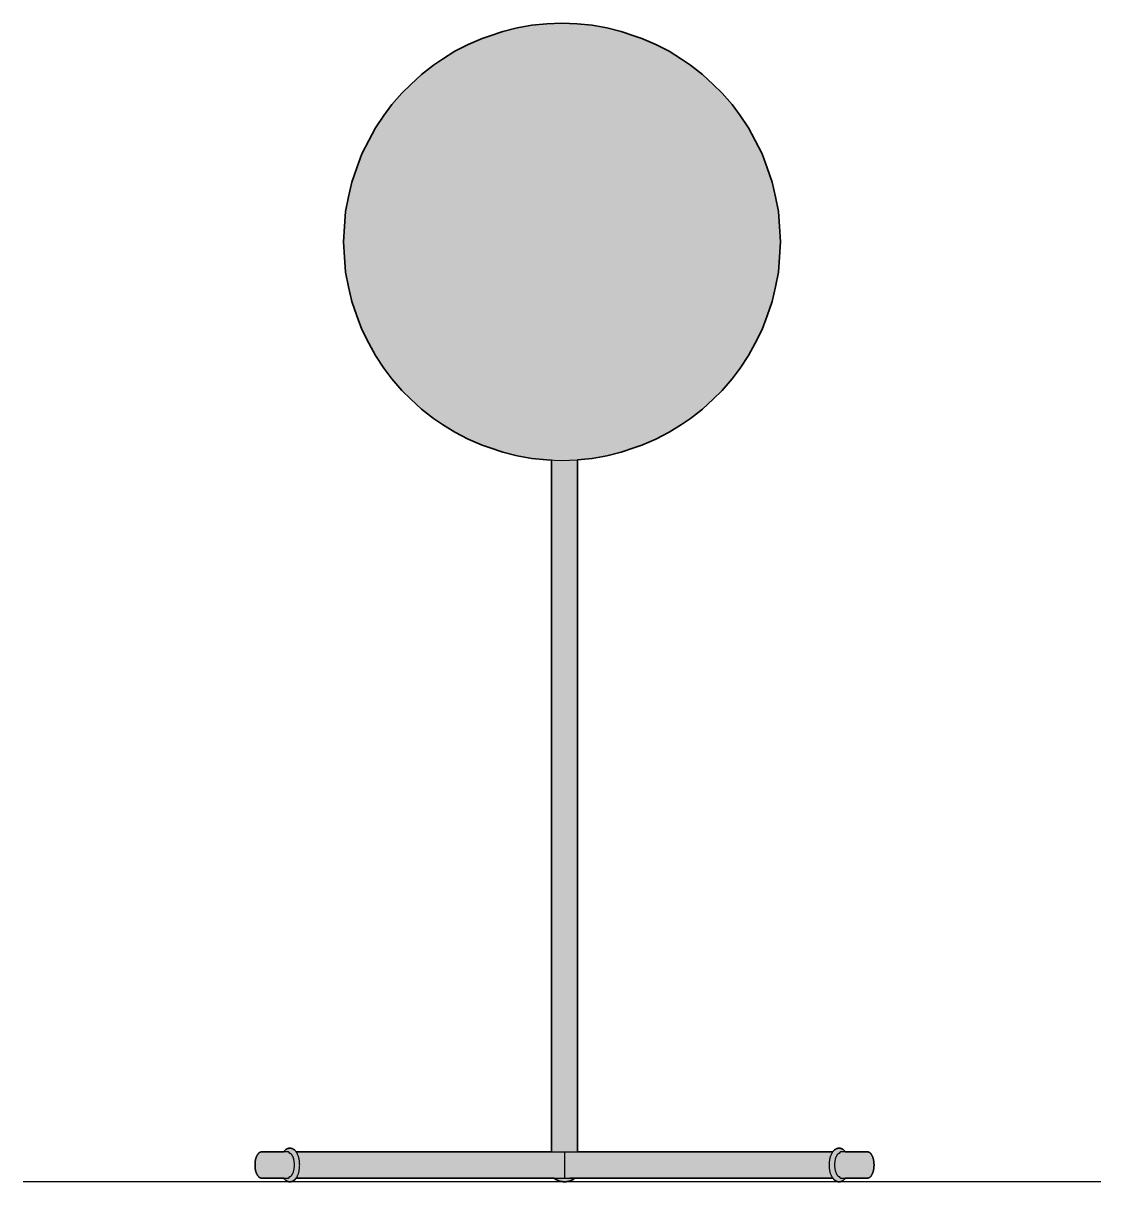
# Model space of a CAD drawing. Header units: millimetres. Extents: x -29 to 1025, y 62 to 1144.
# Drawn here: x -29 to 464, y 614 to 1144 of the extents above; entities that cross this region are included whole.
import ezdxf

# ---------------------------------------------------------------- set-up
doc = ezdxf.new("R2010")
doc.units = ezdxf.units.MM
doc.layers.add('Blocks', color=7, linetype='Continuous')
doc.layers.add('Blocks$Fill', color=7, linetype='Continuous', true_color=0xffffff)
for name, color, linetype, lineweight, true_color in [('Blocks$Inner', 7, 'Continuous', 25, 0x007f00), ('Blocks$Outline', 7, 'Continuous', 35, 0xff3f3f), ('Groud', 7, 'Continuous', 25, 0x243775)]:
    doc.layers.add(name, color=color, linetype=linetype, lineweight=lineweight, true_color=true_color)

# ---------------------------------------------------------------- blocks, each defined once
blk = doc.blocks.new('IC T1 High Table Lamp Front')
at = {"layer": 'Blocks$Fill'}
blk.add_hatch(color=256, dxfattribs=at).paths.add_polyline_path([(119.15, 13.67), (108.93, 13.66), (108.83, 13.65), (108.73, 13.64), (108.63, 13.62), (108.54, 13.59), (108.44, 13.55), (108.35, 13.51), (108.26, 13.47), (108.17, 13.42), (108.08, 13.36), (107.99, 13.3), (107.9, 13.23), (107.81, 13.16), (107.73, 13.08), (107.65, 13), (107.56, 12.91), (107.48, 12.82), (107.41, 12.72), (107.33, 12.62), (107.25, 12.51), (107.18, 12.4), (107.11, 12.28), (107.04, 12.16), (106.97, 12.04), (106.9, 11.91), (106.84, 11.78), (106.78, 11.64), (106.72, 11.5), (106.66, 11.36), (106.6, 11.21), (106.55, 11.06), (106.5, 10.91), (106.45, 10.75), (106.4, 10.59), (106.36, 10.43), (106.32, 10.26), (106.28, 10.09), (106.24, 9.92), (106.18, 9.57), (106.12, 9.2), (106.08, 8.83), (106.05, 8.45), (106.03, 8.06), (106.03, 7.67), (106.03, 7.27), (106.05, 6.88), (106.08, 6.5), (106.12, 6.13), (106.18, 5.77), (106.24, 5.41), (106.28, 5.24), (106.32, 5.07), (106.36, 4.91), (106.4, 4.74), (106.45, 4.58), (106.5, 4.42), (106.55, 4.27), (106.6, 4.12), (106.66, 3.97), (106.72, 3.83), (106.78, 3.69), (106.84, 3.55), (106.9, 3.42), (106.97, 3.29), (107.04, 3.17), (107.11, 3.05), (107.18, 2.93), (107.25, 2.82), (107.33, 2.72), (107.41, 2.61), (107.48, 2.52), (107.56, 2.42), (107.65, 2.33), (107.73, 2.25), (107.81, 2.17), (107.9, 2.1), (107.99, 2.03), (108.08, 1.97), (108.17, 1.92), (108.26, 1.86), (108.35, 1.82), (108.44, 1.78), (108.54, 1.74), (108.63, 1.72), (108.73, 1.69), (108.83, 1.68), (108.93, 1.67), (109.03, 1.67), (119.16, 1.67), (119.23, 1.57), (119.38, 1.38), (119.53, 1.2), (119.66, 1.07), (119.82, 0.9), (119.99, 0.75), (120.16, 0.62), (120.34, 0.5), (120.5, 0.39), (120.68, 0.29), (120.86, 0.21), (121.05, 0.14), (121.23, 0.08), (121.42, 0.03), (121.61, 0), (121.81, -0.02), (122, -0.03), (122.19, -0.02), (122.39, 0), (122.58, 0.03), (122.77, 0.07), (122.95, 0.14), (123.14, 0.2), (123.32, 0.28), (123.5, 0.38), (123.67, 0.49), (123.84, 0.6), (124.01, 0.73), (124.18, 0.88), (124.35, 1.05), (124.47, 1.18), (124.63, 1.36), (124.78, 1.55), (124.86, 1.67), (242.76, 1.67), (243.05, 1.44), (243.36, 1.23), (243.69, 1.03), (244.02, 0.85), (244.36, 0.68), (244.7, 0.53), (245.06, 0.4), (245.42, 0.28), (245.78, 0.18), (246.15, 0.1), (246.52, 0.04), (246.9, 0), (247.28, -0.02), (247.65, -0.03), (248.03, -0.02), (248.41, 0.01), (248.78, 0.06), (249.16, 0.13), (249.52, 0.22), (249.89, 0.32), (250.24, 0.44), (250.6, 0.58), (250.94, 0.74), (251.28, 0.91), (251.6, 1.1), (251.92, 1.31), (252.23, 1.53), (250, 1.67), (370.31, 1.67), (370.4, 1.55), (370.55, 1.36), (370.7, 1.18), (370.83, 1.05), (370.99, 0.88), (371.16, 0.73), (371.33, 0.6), (371.51, 0.49), (371.67, 0.38), (371.85, 0.28), (372.03, 0.2), (372.22, 0.14), (372.41, 0.07), (372.59, 0.03), (372.78, 0), (372.98, -0.02), (373.17, -0.03), (373.36, -0.02), (373.56, 0), (373.75, 0.03), (373.94, 0.08), (374.12, 0.14), (374.31, 0.21), (374.49, 0.29), (374.67, 0.39), (374.84, 0.5), (375.01, 0.62), (375.18, 0.75), (375.35, 0.9), (375.52, 1.07), (375.64, 1.2), (375.8, 1.38), (375.95, 1.57), (376.02, 1.67), (386.25, 1.67), (386.35, 1.68), (386.45, 1.69), (386.55, 1.72), (386.64, 1.74), (386.74, 1.78), (386.83, 1.82), (386.92, 1.86), (387.01, 1.92), (387.1, 1.97), (387.19, 2.03), (387.28, 2.1), (387.37, 2.17), (387.45, 2.25), (387.53, 2.33), (387.62, 2.42), (387.7, 2.52), (387.77, 2.61), (387.85, 2.72), (387.93, 2.82), (388, 2.93), (388.07, 3.05), (388.14, 3.17), (388.21, 3.29), (388.28, 3.42), (388.34, 3.55), (388.4, 3.69), (388.46, 3.83), (388.52, 3.97), (388.58, 4.12), (388.63, 4.27), (388.68, 4.42), (388.73, 4.58), (388.78, 4.74), (388.82, 4.91), (388.86, 5.07), (388.9, 5.24), (388.94, 5.41), (388.97, 5.59), (389.03, 5.95), (389.08, 6.32), (389.11, 6.69), (389.14, 7.08), (389.15, 7.47), (389.15, 7.86), (389.14, 8.26), (389.11, 8.64), (389.08, 9.02), (389.03, 9.39), (388.97, 9.74), (388.94, 9.92), (388.9, 10.09), (388.86, 10.26), (388.82, 10.43), (388.78, 10.59), (388.73, 10.75), (388.68, 10.91), (388.63, 11.06), (388.58, 11.21), (388.52, 11.36), (388.46, 11.5), (388.4, 11.64), (388.34, 11.78), (388.28, 11.91), (388.21, 12.04), (388.14, 12.16), (388.07, 12.28), (388, 12.4), (387.93, 12.51), (387.85, 12.62), (387.77, 12.72), (387.7, 12.82), (387.62, 12.91), (387.53, 13), (387.45, 13.08), (387.37, 13.16), (387.28, 13.23), (387.19, 13.3), (387.1, 13.36), (387.01, 13.42), (386.92, 13.47), (386.83, 13.51), (386.74, 13.55), (386.64, 13.59), (386.55, 13.62), (386.45, 13.64), (386.35, 13.65), (386.25, 13.66), (386.15, 13.67), (376.02, 13.67), (375.93, 13.79), (375.78, 13.98), (375.62, 14.16), (375.5, 14.29), (375.33, 14.46), (375.17, 14.6), (374.99, 14.74), (374.82, 14.85), (374.66, 14.96), (374.48, 15.06), (374.29, 15.14), (374.1, 15.2), (373.92, 15.27), (373.73, 15.31), (373.54, 15.34), (373.34, 15.36), (373.15, 15.37), (372.96, 15.36), (372.76, 15.34), (372.57, 15.31), (372.39, 15.26), (372.2, 15.19), (372.01, 15.13), (371.83, 15.05), (371.65, 14.94), (371.49, 14.84), (371.31, 14.72), (371.14, 14.59), (370.97, 14.44), (370.81, 14.27), (370.69, 14.14), (370.53, 13.96), (370.38, 13.77), (370.31, 13.67), (253.59, 13.67), (253.59, 278.17), (253.59, 330.17), (260.24, 330.87), (266.97, 332.05), (273.5, 333.7), (279.78, 335.79), (282.88, 336.86), (289.39, 339.6), (295.48, 342.79), (301.1, 346.37), (305.24, 349.06), (310.72, 353.32), (315.58, 357.93), (319.77, 361.94), (324.22, 367.16), (327.92, 372.07), (331.8, 377.84), (334.85, 383.51), (338.02, 389.74), (340.3, 396.01), (342.64, 402.58), (344.05, 409.28), (345.48, 416.08), (345.96, 422.95), (346.44, 429.91), (345.96, 436.87), (345.48, 443.74), (344.05, 450.54), (342.64, 457.23), (340.3, 463.81), (338.02, 470.08), (334.85, 476.31), (331.8, 481.98), (327.92, 487.75), (324.22, 492.65), (319.77, 497.88), (315.58, 501.88), (310.72, 506.5), (305.24, 510.76), (301.1, 513.44), (295.48, 517.03), (289.39, 520.21), (282.88, 522.96), (279.78, 524.03), (273.5, 526.12), (266.97, 527.76), (260.24, 528.95), (253.37, 529.67), (246.44, 529.91), (239.51, 529.67), (232.65, 528.95), (225.92, 527.76), (219.38, 526.12), (213.11, 524.03), (210, 522.96), (203.5, 520.21), (197.4, 517.03), (191.78, 513.44), (187.65, 510.76), (182.17, 506.5), (177.31, 501.88), (173.11, 497.88), (168.66, 492.65), (164.96, 487.75), (161.09, 481.98), (158.03, 476.31), (154.87, 470.08), (152.59, 463.81), (150.25, 457.23), (148.84, 450.54), (147.4, 443.74), (146.92, 436.87), (146.44, 429.91), (147.4, 416.08), (148.84, 409.28), (150.25, 402.58), (152.59, 396.01), (154.87, 389.74), (158.03, 383.51), (161.09, 377.84), (164.96, 372.07), (168.66, 367.16), (173.11, 361.94), (177.31, 357.93), (182.17, 353.32), (187.65, 349.06), (191.78, 346.37), (197.4, 342.79), (203.5, 339.6), (210, 336.86), (213.11, 335.79), (219.38, 333.7), (225.92, 332.05), (232.65, 330.87), (239.51, 330.15), (241.59, 330.08), (241.59, 13.67), (124.87, 13.67), (124.79, 13.77), (124.64, 13.96), (124.49, 14.14), (124.36, 14.27), (124.2, 14.44), (124.03, 14.59), (123.86, 14.72), (123.69, 14.84), (123.52, 14.94), (123.34, 15.05), (123.16, 15.13), (122.97, 15.19), (122.79, 15.26), (122.6, 15.31), (122.41, 15.34), (122.21, 15.36), (122.02, 15.37), (121.83, 15.36), (121.63, 15.34), (121.44, 15.31), (121.25, 15.27), (121.07, 15.2), (120.88, 15.14), (120.7, 15.06), (120.52, 14.96), (120.35, 14.85), (120.18, 14.74), (120.01, 14.6), (119.84, 14.46), (119.67, 14.29), (119.55, 14.16), (119.39, 13.98), (119.24, 13.79)], flags=0)
at = {"layer": 'Blocks$Inner'}
for p, q in [((241.59, 13.67), (253.59, 13.67)), ((247.59, 13.67), (247.58, 1.67))]:
    blk.add_line(p, q, dxfattribs=at)
blk.add_lwpolyline([(146.44, 429.91), (146.92, 422.95), (147.4, 416.08), (148.84, 409.28), (150.25, 402.58), (152.59, 396.01), (154.87, 389.74), (158.03, 383.51), (161.09, 377.84), (164.96, 372.07), (168.66, 367.16), (173.11, 361.94), (177.31, 357.93), (182.17, 353.32), (187.65, 349.06), (191.78, 346.37), (197.4, 342.79), (203.5, 339.6), (210, 336.86), (213.11, 335.79), (219.38, 333.7), (225.92, 332.05), (232.65, 330.87), (239.51, 330.15), (246.44, 329.91), (253.37, 330.15), (260.24, 330.87), (266.97, 332.05), (273.5, 333.7), (279.78, 335.79), (282.88, 336.86), (289.39, 339.6), (295.48, 342.79), (301.1, 346.37), (305.24, 349.06), (310.72, 353.32), (315.58, 357.93), (319.77, 361.94), (324.22, 367.16), (327.92, 372.07), (331.8, 377.84), (334.85, 383.51), (338.02, 389.74), (340.3, 396.01), (342.64, 402.58), (344.05, 409.28), (345.48, 416.08), (345.96, 422.95), (346.44, 429.91), (345.96, 436.87), (345.48, 443.74), (344.05, 450.54), (342.64, 457.23), (340.3, 463.81), (338.02, 470.08), (334.85, 476.31), (331.8, 481.98), (327.92, 487.75), (324.22, 492.65), (319.77, 497.88), (315.58, 501.88), (310.72, 506.5), (305.24, 510.76), (301.1, 513.44), (295.48, 517.03), (289.39, 520.21), (282.88, 522.96), (279.78, 524.03), (273.5, 526.12), (266.97, 527.76), (260.24, 528.95), (253.37, 529.67), (246.44, 529.91), (239.51, 529.67), (232.65, 528.95), (225.92, 527.76), (219.38, 526.12), (213.11, 524.03), (210, 522.96), (203.5, 520.21), (197.4, 517.03), (191.78, 513.44), (187.65, 510.76), (182.17, 506.5), (177.31, 501.88), (173.11, 497.88), (168.66, 492.65), (164.96, 487.75), (161.09, 481.98), (158.03, 476.31), (154.87, 470.08), (152.59, 463.81), (150.25, 457.23), (148.84, 450.54), (147.4, 443.74), (146.92, 436.87)], close=True, dxfattribs=at)
for points in [[(241.59, 330.08), (241.59, 278.17), (241.59, 13.67), (124.87, 13.67)], [(370.31, 13.67), (253.59, 13.67), (253.59, 278.17), (253.59, 330.17)], [(121.21, 13.67), (109.03, 13.67), (108.93, 13.66), (108.83, 13.65), (108.73, 13.64), (108.63, 13.62), (108.54, 13.59), (108.44, 13.55), (108.35, 13.51), (108.26, 13.47), (108.17, 13.42), (108.08, 13.36), (107.99, 13.3), (107.9, 13.23), (107.81, 13.16), (107.73, 13.08), (107.65, 13), (107.56, 12.91), (107.48, 12.82), (107.41, 12.72), (107.33, 12.62), (107.25, 12.51), (107.18, 12.4), (107.11, 12.28), (107.04, 12.16), (106.97, 12.04), (106.9, 11.91), (106.84, 11.78), (106.78, 11.64), (106.72, 11.5), (106.66, 11.36), (106.6, 11.21), (106.55, 11.06), (106.5, 10.91), (106.45, 10.75), (106.4, 10.59), (106.36, 10.43), (106.32, 10.26), (106.28, 10.09), (106.24, 9.92), (106.21, 9.74), (106.18, 9.57), (106.15, 9.39), (106.12, 9.2), (106.1, 9.02), (106.08, 8.83), (106.07, 8.64), (106.05, 8.45), (106.04, 8.26), (106.03, 8.06), (106.03, 7.86), (106.03, 7.67), (106.03, 7.47), (106.03, 7.27), (106.04, 7.08), (106.05, 6.88), (106.07, 6.69), (106.08, 6.5), (106.1, 6.32), (106.12, 6.13), (106.15, 5.95), (106.18, 5.77), (106.21, 5.59), (106.24, 5.41), (106.28, 5.24), (106.32, 5.07), (106.36, 4.91), (106.4, 4.74), (106.45, 4.58), (106.5, 4.42), (106.55, 4.27), (106.6, 4.12), (106.66, 3.97), (106.72, 3.83), (106.78, 3.69), (106.84, 3.55), (106.9, 3.42), (106.97, 3.29), (107.04, 3.17), (107.11, 3.05), (107.18, 2.93), (107.25, 2.82), (107.33, 2.72), (107.41, 2.61), (107.48, 2.52), (107.56, 2.42), (107.65, 2.33), (107.73, 2.25), (107.81, 2.17), (107.9, 2.1), (107.99, 2.03), (108.08, 1.97), (108.17, 1.92), (108.26, 1.86), (108.35, 1.82), (108.44, 1.78), (108.54, 1.74), (108.63, 1.72), (108.73, 1.69), (108.83, 1.68), (108.93, 1.67), (109.03, 1.67), (121.23, 1.67)], [(119.16, 1.67), (119.23, 1.57), (119.38, 1.38), (119.53, 1.2), (119.66, 1.07), (119.82, 0.9), (119.99, 0.75), (120.16, 0.62), (120.34, 0.5), (120.5, 0.39), (120.68, 0.29), (120.86, 0.21), (121.05, 0.14), (121.23, 0.08), (121.42, 0.03), (121.61, 0), (121.81, -0.02), (122, -0.03), (122.19, -0.02), (122.39, 0), (122.58, 0.03), (122.77, 0.07), (122.95, 0.14), (123.14, 0.2), (123.32, 0.28), (123.5, 0.38), (123.67, 0.49), (123.84, 0.6), (124.01, 0.73), (124.18, 0.88), (124.35, 1.05), (124.47, 1.18), (124.63, 1.36), (124.78, 1.55), (124.93, 1.76), (125.07, 1.98), (125.21, 2.21), (125.34, 2.46), (125.4, 2.59), (125.52, 2.84), (125.64, 3.11), (125.75, 3.38), (125.85, 3.67), (125.94, 3.97), (126.03, 4.27), (126.11, 4.59), (126.18, 4.91), (126.25, 5.24), (126.3, 5.57), (126.35, 5.91), (126.39, 6.25), (126.42, 6.6), (126.44, 6.95), (126.45, 7.3), (126.46, 7.65), (126.45, 8), (126.44, 8.35), (126.42, 8.7), (126.39, 9.05), (126.35, 9.39), (126.31, 9.73), (126.25, 10.07), (126.19, 10.39), (126.12, 10.72), (126.04, 11.03), (125.95, 11.34), (125.86, 11.64), (125.76, 11.92), (125.65, 12.2), (125.54, 12.47), (125.41, 12.72), (125.35, 12.85), (125.22, 13.1), (125.08, 13.34), (124.94, 13.56), (124.79, 13.77), (124.64, 13.96), (124.49, 14.14), (124.36, 14.27), (124.2, 14.44), (124.03, 14.59), (123.86, 14.72), (123.69, 14.84), (123.52, 14.94), (123.34, 15.05), (123.16, 15.13), (122.97, 15.19), (122.79, 15.26), (122.6, 15.31), (122.41, 15.34), (122.21, 15.36), (122.02, 15.37), (121.83, 15.36), (121.63, 15.34), (121.44, 15.31), (121.25, 15.27), (121.07, 15.2), (120.88, 15.14), (120.7, 15.06), (120.52, 14.96), (120.35, 14.85), (120.18, 14.74), (120.01, 14.6), (119.84, 14.46), (119.67, 14.29), (119.55, 14.16), (119.39, 13.98), (119.24, 13.79), (119.15, 13.67)], [(122, 2.37), (122.07, 2.37), (122.17, 2.4), (122.26, 2.44), (122.37, 2.49), (122.48, 2.58), (122.6, 2.69), (122.67, 2.76), (122.72, 2.81), (122.84, 2.96), (122.95, 3.12), (123.06, 3.29), (123.17, 3.47), (123.23, 3.59), (123.3, 3.74), (123.4, 3.96), (123.48, 4.18), (123.57, 4.42), (123.64, 4.66), (123.71, 4.91), (123.78, 5.16), (123.84, 5.42), (123.89, 5.69), (123.94, 5.96), (123.97, 6.24), (124.01, 6.52), (124.03, 6.8), (124.05, 7.08), (124.06, 7.37), (124.06, 7.65), (124.06, 7.94), (124.05, 8.23), (124.03, 8.51), (124.01, 8.79), (123.98, 9.07), (123.94, 9.35), (123.89, 9.62), (123.84, 9.89), (123.79, 10.15), (123.72, 10.41), (123.65, 10.66), (123.58, 10.9), (123.49, 11.13), (123.41, 11.36), (123.31, 11.58), (123.24, 11.74), (123.18, 11.85), (123.07, 12.03), (122.96, 12.2), (122.85, 12.36), (122.73, 12.51), (122.67, 12.58), (122.62, 12.64), (122.49, 12.75), (122.37, 12.84), (122.27, 12.9), (122.18, 12.94), (122.07, 12.97), (122.02, 12.97), (121.98, 12.97)], [(376.02, 1.67), (375.95, 1.57), (375.8, 1.38), (375.64, 1.2), (375.52, 1.07), (375.35, 0.9), (375.18, 0.75), (375.01, 0.62), (374.84, 0.5), (374.67, 0.39), (374.49, 0.29), (374.31, 0.21), (374.12, 0.14), (373.94, 0.08), (373.75, 0.03), (373.56, 0), (373.36, -0.02), (373.17, -0.03), (372.98, -0.02), (372.78, 0), (372.59, 0.03), (372.41, 0.07), (372.22, 0.14), (372.03, 0.2), (371.85, 0.28), (371.67, 0.38), (371.51, 0.49), (371.33, 0.6), (371.16, 0.73), (370.99, 0.88), (370.83, 1.05), (370.7, 1.18), (370.55, 1.36), (370.4, 1.55), (370.25, 1.76), (370.1, 1.98), (369.97, 2.21), (369.84, 2.46), (369.77, 2.59), (369.65, 2.84), (369.54, 3.11), (369.43, 3.38), (369.32, 3.67), (369.23, 3.97), (369.14, 4.27), (369.06, 4.59), (368.99, 4.91), (368.93, 5.24), (368.87, 5.57), (368.83, 5.91), (368.79, 6.25), (368.76, 6.6), (368.73, 6.95), (368.72, 7.3), (368.72, 7.65), (368.72, 8), (368.73, 8.35), (368.75, 8.7), (368.78, 9.05), (368.82, 9.39), (368.87, 9.73), (368.92, 10.07), (368.98, 10.39), (369.06, 10.72), (369.13, 11.03), (369.22, 11.34), (369.31, 11.64), (369.42, 11.92), (369.52, 12.2), (369.64, 12.47), (369.76, 12.72), (369.82, 12.85), (369.95, 13.1), (370.09, 13.34), (370.23, 13.56), (370.38, 13.77), (370.53, 13.96), (370.69, 14.14), (370.81, 14.27), (370.97, 14.44), (371.14, 14.59), (371.31, 14.72), (371.49, 14.84), (371.65, 14.94), (371.83, 15.05), (372.01, 15.13), (372.2, 15.19), (372.39, 15.26), (372.57, 15.31), (372.76, 15.34), (372.96, 15.36), (373.15, 15.37), (373.34, 15.36), (373.54, 15.34), (373.73, 15.31), (373.92, 15.27), (374.1, 15.2), (374.29, 15.14), (374.48, 15.06), (374.66, 14.96), (374.82, 14.85), (374.99, 14.74), (375.17, 14.6), (375.33, 14.46), (375.5, 14.29), (375.62, 14.16), (375.78, 13.98), (375.93, 13.79), (376.02, 13.67)], [(373.19, 12.97), (373.16, 12.97), (373.1, 12.97), (373, 12.94), (372.9, 12.9), (372.8, 12.84), (372.68, 12.75), (372.56, 12.64), (372.5, 12.58), (372.44, 12.51), (372.32, 12.36), (372.21, 12.2), (372.1, 12.03), (371.99, 11.85), (371.94, 11.74), (371.86, 11.58), (371.77, 11.36), (371.68, 11.13), (371.6, 10.9), (371.52, 10.66), (371.45, 10.41), (371.39, 10.15), (371.33, 9.89), (371.28, 9.62), (371.23, 9.35), (371.2, 9.07), (371.17, 8.79), (371.14, 8.51), (371.12, 8.23), (371.11, 7.94), (371.11, 7.65), (371.11, 7.37), (371.13, 7.08), (371.14, 6.8), (371.17, 6.52), (371.2, 6.24), (371.24, 5.96), (371.28, 5.69), (371.34, 5.42), (371.39, 5.16), (371.46, 4.91), (371.53, 4.66), (371.61, 4.42), (371.69, 4.18), (371.78, 3.96), (371.87, 3.74), (371.94, 3.59), (372.01, 3.47), (372.11, 3.29), (372.22, 3.12), (372.33, 2.96), (372.45, 2.81), (372.5, 2.76), (372.57, 2.69), (372.69, 2.58), (372.81, 2.49), (372.91, 2.44), (373, 2.4), (373.11, 2.37), (373.17, 2.37)], [(373.94, 1.67), (386.15, 1.67), (386.25, 1.67), (386.35, 1.68), (386.45, 1.69), (386.55, 1.72), (386.64, 1.74), (386.74, 1.78), (386.83, 1.82), (386.92, 1.86), (387.01, 1.92), (387.1, 1.97), (387.19, 2.03), (387.28, 2.1), (387.37, 2.17), (387.45, 2.25), (387.53, 2.33), (387.62, 2.42), (387.7, 2.52), (387.77, 2.61), (387.85, 2.72), (387.93, 2.82), (388, 2.93), (388.07, 3.05), (388.14, 3.17), (388.21, 3.29), (388.28, 3.42), (388.34, 3.55), (388.4, 3.69), (388.46, 3.83), (388.52, 3.97), (388.58, 4.12), (388.63, 4.27), (388.68, 4.42), (388.73, 4.58), (388.78, 4.74), (388.82, 4.91), (388.86, 5.07), (388.9, 5.24), (388.94, 5.41), (388.97, 5.59), (389, 5.77), (389.03, 5.95), (389.05, 6.13), (389.08, 6.32), (389.1, 6.5), (389.11, 6.69), (389.13, 6.88), (389.14, 7.08), (389.15, 7.27), (389.15, 7.47), (389.15, 7.67), (389.15, 7.86), (389.15, 8.06), (389.14, 8.26), (389.13, 8.45), (389.11, 8.64), (389.1, 8.83), (389.08, 9.02), (389.05, 9.2), (389.03, 9.39), (389, 9.57), (388.97, 9.74), (388.94, 9.92), (388.9, 10.09), (388.86, 10.26), (388.82, 10.43), (388.78, 10.59), (388.73, 10.75), (388.68, 10.91), (388.63, 11.06), (388.58, 11.21), (388.52, 11.36), (388.46, 11.5), (388.4, 11.64), (388.34, 11.78), (388.28, 11.91), (388.21, 12.04), (388.14, 12.16), (388.07, 12.28), (388, 12.4), (387.93, 12.51), (387.85, 12.62), (387.77, 12.72), (387.7, 12.82), (387.62, 12.91), (387.53, 13), (387.45, 13.08), (387.37, 13.16), (387.28, 13.23), (387.19, 13.3), (387.1, 13.36), (387.01, 13.42), (386.92, 13.47), (386.83, 13.51), (386.74, 13.55), (386.64, 13.59), (386.55, 13.62), (386.45, 13.64), (386.35, 13.65), (386.25, 13.66), (386.15, 13.67), (373.96, 13.67)], [(124.86, 1.67), (247.57, 1.67), (247.58, 1.67), (247.61, 1.67), (370.31, 1.67)], [(242.76, 1.67), (243.05, 1.44), (243.36, 1.23), (243.69, 1.03), (244.02, 0.85), (244.36, 0.68), (244.7, 0.53), (245.06, 0.4), (245.42, 0.28), (245.78, 0.18), (246.15, 0.1), (246.52, 0.04), (246.9, 0), (247.28, -0.02), (247.65, -0.03), (248.03, -0.02), (248.41, 0.01), (248.78, 0.06), (249.16, 0.13), (249.52, 0.22), (249.89, 0.32), (250.24, 0.44), (250.6, 0.58), (250.94, 0.74), (251.28, 0.91), (251.6, 1.1), (251.92, 1.31), (252.23, 1.53), (252.4, 1.67)]]:
    blk.add_lwpolyline(points, dxfattribs=at)
for centre, start, end in [((121.09, 12.76), 13.2492, 82.4927), ((374.08, 12.76), 97.5073, 166.7508), ((121.11, 2.58), 277.5073, 346.7508), ((374.06, 2.58), 193.2492, 262.4927)]:
    blk.add_arc(centre, 0.916, start, end, dxfattribs=at)
at = {"layer": 'Blocks$Outline'}
for points in [[(253.59, 330.17), (260.24, 330.87), (266.97, 332.05), (273.5, 333.7), (279.78, 335.79), (282.88, 336.86), (289.39, 339.6), (295.48, 342.79), (301.1, 346.37), (305.24, 349.06), (310.72, 353.32), (315.58, 357.93), (319.77, 361.94), (324.22, 367.16), (327.92, 372.07), (331.8, 377.84), (334.85, 383.51), (338.02, 389.74), (340.3, 396.01), (342.64, 402.58), (344.05, 409.28), (345.48, 416.08), (345.96, 422.95), (346.44, 429.91), (345.96, 436.87), (345.48, 443.74), (344.05, 450.54), (342.64, 457.23), (340.3, 463.81), (338.02, 470.08), (334.85, 476.31), (331.8, 481.98), (327.92, 487.75), (324.22, 492.65), (319.77, 497.88), (315.58, 501.88), (310.72, 506.5), (305.24, 510.76), (301.1, 513.44), (295.48, 517.03), (289.39, 520.21), (282.88, 522.96), (279.78, 524.03), (273.5, 526.12), (266.97, 527.76), (260.24, 528.95), (253.37, 529.67), (246.44, 529.91), (239.51, 529.67), (232.65, 528.95), (225.92, 527.76), (219.38, 526.12), (213.11, 524.03), (210, 522.96), (203.5, 520.21), (197.4, 517.03), (191.78, 513.44), (187.65, 510.76), (182.17, 506.5), (177.31, 501.88), (173.11, 497.88), (168.66, 492.65), (164.96, 487.75), (161.09, 481.98), (158.03, 476.31), (154.87, 470.08), (152.59, 463.81), (150.25, 457.23), (148.84, 450.54), (147.4, 443.74), (146.92, 436.87), (146.44, 429.91)], [(146.44, 429.91), (146.92, 422.95), (147.4, 416.08), (148.84, 409.28), (150.25, 402.58), (152.59, 396.01), (154.87, 389.74), (158.03, 383.51), (161.09, 377.84), (164.96, 372.07), (168.66, 367.16), (173.11, 361.94), (177.31, 357.93), (182.17, 353.32), (187.65, 349.06), (191.78, 346.37), (197.4, 342.79), (203.5, 339.6), (210, 336.86), (213.11, 335.79), (219.38, 333.7), (225.92, 332.05), (232.65, 330.87), (239.51, 330.15), (241.59, 330.08)], [(241.59, 330.08), (241.59, 278.17), (241.59, 13.67), (124.87, 13.67)], [(370.31, 13.67), (253.59, 13.67), (253.59, 278.17), (253.59, 330.17)], [(119.15, 13.67), (109.03, 13.67), (108.93, 13.66), (108.83, 13.65), (108.73, 13.64), (108.63, 13.62), (108.54, 13.59), (108.44, 13.55), (108.35, 13.51), (108.26, 13.47), (108.17, 13.42), (108.08, 13.36), (107.99, 13.3), (107.9, 13.23), (107.81, 13.16), (107.73, 13.08), (107.65, 13), (107.56, 12.91), (107.48, 12.82), (107.41, 12.72), (107.33, 12.62), (107.25, 12.51), (107.18, 12.4), (107.11, 12.28), (107.04, 12.16), (106.97, 12.04), (106.9, 11.91), (106.84, 11.78), (106.78, 11.64), (106.72, 11.5), (106.66, 11.36), (106.6, 11.21), (106.55, 11.06), (106.5, 10.91), (106.45, 10.75), (106.4, 10.59), (106.36, 10.43), (106.32, 10.26), (106.28, 10.09), (106.24, 9.92), (106.21, 9.74), (106.18, 9.57), (106.15, 9.39), (106.12, 9.2), (106.1, 9.02), (106.08, 8.83), (106.07, 8.64), (106.05, 8.45), (106.04, 8.26), (106.03, 8.06), (106.03, 7.86), (106.03, 7.67), (106.03, 7.47), (106.03, 7.27), (106.04, 7.08), (106.05, 6.88), (106.07, 6.69), (106.08, 6.5), (106.1, 6.32), (106.12, 6.13), (106.15, 5.95), (106.18, 5.77), (106.21, 5.59), (106.24, 5.41), (106.28, 5.24), (106.32, 5.07), (106.36, 4.91), (106.4, 4.74), (106.45, 4.58), (106.5, 4.42), (106.55, 4.27), (106.6, 4.12), (106.66, 3.97), (106.72, 3.83), (106.78, 3.69), (106.84, 3.55), (106.9, 3.42), (106.97, 3.29), (107.04, 3.17), (107.11, 3.05), (107.18, 2.93), (107.25, 2.82), (107.33, 2.72), (107.41, 2.61), (107.48, 2.52), (107.56, 2.42), (107.65, 2.33), (107.73, 2.25), (107.81, 2.17), (107.9, 2.1), (107.99, 2.03), (108.08, 1.97), (108.17, 1.92), (108.26, 1.86), (108.35, 1.82), (108.44, 1.78), (108.54, 1.74), (108.63, 1.72), (108.73, 1.69), (108.83, 1.68), (108.93, 1.67), (109.03, 1.67), (119.16, 1.67)], [(124.87, 13.67), (124.79, 13.77), (124.64, 13.96), (124.49, 14.14), (124.36, 14.27), (124.2, 14.44), (124.03, 14.59), (123.86, 14.72), (123.69, 14.84), (123.52, 14.94), (123.34, 15.05), (123.16, 15.13), (122.97, 15.19), (122.79, 15.26), (122.6, 15.31), (122.41, 15.34), (122.21, 15.36), (122.02, 15.37), (121.83, 15.36), (121.63, 15.34), (121.44, 15.31), (121.25, 15.27), (121.07, 15.2), (120.88, 15.14), (120.7, 15.06), (120.52, 14.96), (120.35, 14.85), (120.18, 14.74), (120.01, 14.6), (119.84, 14.46), (119.67, 14.29), (119.55, 14.16), (119.39, 13.98), (119.24, 13.79), (119.15, 13.67)], [(376.02, 13.67), (375.93, 13.79), (375.78, 13.98), (375.62, 14.16), (375.5, 14.29), (375.33, 14.46), (375.17, 14.6), (374.99, 14.74), (374.82, 14.85), (374.66, 14.96), (374.48, 15.06), (374.29, 15.14), (374.1, 15.2), (373.92, 15.27), (373.73, 15.31), (373.54, 15.34), (373.34, 15.36), (373.15, 15.37), (372.96, 15.36), (372.76, 15.34), (372.57, 15.31), (372.39, 15.26), (372.2, 15.19), (372.01, 15.13), (371.83, 15.05), (371.65, 14.94), (371.49, 14.84), (371.31, 14.72), (371.14, 14.59), (370.97, 14.44), (370.81, 14.27), (370.69, 14.14), (370.53, 13.96), (370.38, 13.77), (370.31, 13.67)], [(376.02, 1.67), (386.15, 1.67), (386.25, 1.67), (386.35, 1.68), (386.45, 1.69), (386.55, 1.72), (386.64, 1.74), (386.74, 1.78), (386.83, 1.82), (386.92, 1.86), (387.01, 1.92), (387.1, 1.97), (387.19, 2.03), (387.28, 2.1), (387.37, 2.17), (387.45, 2.25), (387.53, 2.33), (387.62, 2.42), (387.7, 2.52), (387.77, 2.61), (387.85, 2.72), (387.93, 2.82), (388, 2.93), (388.07, 3.05), (388.14, 3.17), (388.21, 3.29), (388.28, 3.42), (388.34, 3.55), (388.4, 3.69), (388.46, 3.83), (388.52, 3.97), (388.58, 4.12), (388.63, 4.27), (388.68, 4.42), (388.73, 4.58), (388.78, 4.74), (388.82, 4.91), (388.86, 5.07), (388.9, 5.24), (388.94, 5.41), (388.97, 5.59), (389, 5.77), (389.03, 5.95), (389.05, 6.13), (389.08, 6.32), (389.1, 6.5), (389.11, 6.69), (389.13, 6.88), (389.14, 7.08), (389.15, 7.27), (389.15, 7.47), (389.15, 7.67), (389.15, 7.86), (389.15, 8.06), (389.14, 8.26), (389.13, 8.45), (389.11, 8.64), (389.1, 8.83), (389.08, 9.02), (389.05, 9.2), (389.03, 9.39), (389, 9.57), (388.97, 9.74), (388.94, 9.92), (388.9, 10.09), (388.86, 10.26), (388.82, 10.43), (388.78, 10.59), (388.73, 10.75), (388.68, 10.91), (388.63, 11.06), (388.58, 11.21), (388.52, 11.36), (388.46, 11.5), (388.4, 11.64), (388.34, 11.78), (388.28, 11.91), (388.21, 12.04), (388.14, 12.16), (388.07, 12.28), (388, 12.4), (387.93, 12.51), (387.85, 12.62), (387.77, 12.72), (387.7, 12.82), (387.62, 12.91), (387.53, 13), (387.45, 13.08), (387.37, 13.16), (387.28, 13.23), (387.19, 13.3), (387.1, 13.36), (387.01, 13.42), (386.92, 13.47), (386.83, 13.51), (386.74, 13.55), (386.64, 13.59), (386.55, 13.62), (386.45, 13.64), (386.35, 13.65), (386.25, 13.66), (386.15, 13.67), (376.02, 13.67)], [(119.16, 1.67), (119.23, 1.57), (119.38, 1.38), (119.53, 1.2), (119.66, 1.07), (119.82, 0.9), (119.99, 0.75), (120.16, 0.62), (120.34, 0.5), (120.5, 0.39), (120.68, 0.29), (120.86, 0.21), (121.05, 0.14), (121.23, 0.08), (121.42, 0.03), (121.61, 0), (121.81, -0.02), (122, -0.03), (122.19, -0.02), (122.39, 0), (122.58, 0.03), (122.77, 0.07), (122.95, 0.14), (123.14, 0.2), (123.32, 0.28), (123.5, 0.38), (123.67, 0.49), (123.84, 0.6), (124.01, 0.73), (124.18, 0.88), (124.35, 1.05), (124.47, 1.18), (124.63, 1.36), (124.78, 1.55), (124.86, 1.67)], [(124.86, 1.67), (242.76, 1.67)], [(242.76, 1.67), (243.05, 1.44), (243.36, 1.23), (243.69, 1.03), (244.02, 0.85), (244.36, 0.68), (244.7, 0.53), (245.06, 0.4), (245.42, 0.28), (245.78, 0.18), (246.15, 0.1), (246.52, 0.04), (246.9, 0), (247.28, -0.02), (247.65, -0.03), (248.03, -0.02), (248.41, 0.01), (248.78, 0.06), (249.16, 0.13), (249.52, 0.22), (249.89, 0.32), (250.24, 0.44), (250.6, 0.58), (250.94, 0.74), (251.28, 0.91), (251.6, 1.1), (251.92, 1.31), (252.23, 1.53), (250, 1.67)], [(250, 1.67), (370.31, 1.67)], [(370.31, 1.67), (370.4, 1.55), (370.55, 1.36), (370.7, 1.18), (370.83, 1.05), (370.99, 0.88), (371.16, 0.73), (371.33, 0.6), (371.51, 0.49), (371.67, 0.38), (371.85, 0.28), (372.03, 0.2), (372.22, 0.14), (372.41, 0.07), (372.59, 0.03), (372.78, 0), (372.98, -0.02), (373.17, -0.03), (373.36, -0.02), (373.56, 0), (373.75, 0.03), (373.94, 0.08), (374.12, 0.14), (374.31, 0.21), (374.49, 0.29), (374.67, 0.39), (374.84, 0.5), (375.01, 0.62), (375.18, 0.75), (375.35, 0.9), (375.52, 1.07), (375.64, 1.2), (375.8, 1.38), (375.95, 1.57), (376.02, 1.67)]]:
    blk.add_lwpolyline(points, dxfattribs=at)

msp = doc.modelspace()

# ---------------------------------------------------------------- linework, layer by layer
at = {"layer": 'Groud'}
msp.add_lwpolyline([(464.24, 614.36), (-28.64, 614.36)], dxfattribs=at)

# ---------------------------------------------------------------- block references
at = {"layer": 'Blocks'}
msp.add_blockref('IC T1 High Table Lamp Front', (-28.64, 614.36), dxfattribs=at)

doc.saveas('drawing.dxf')
